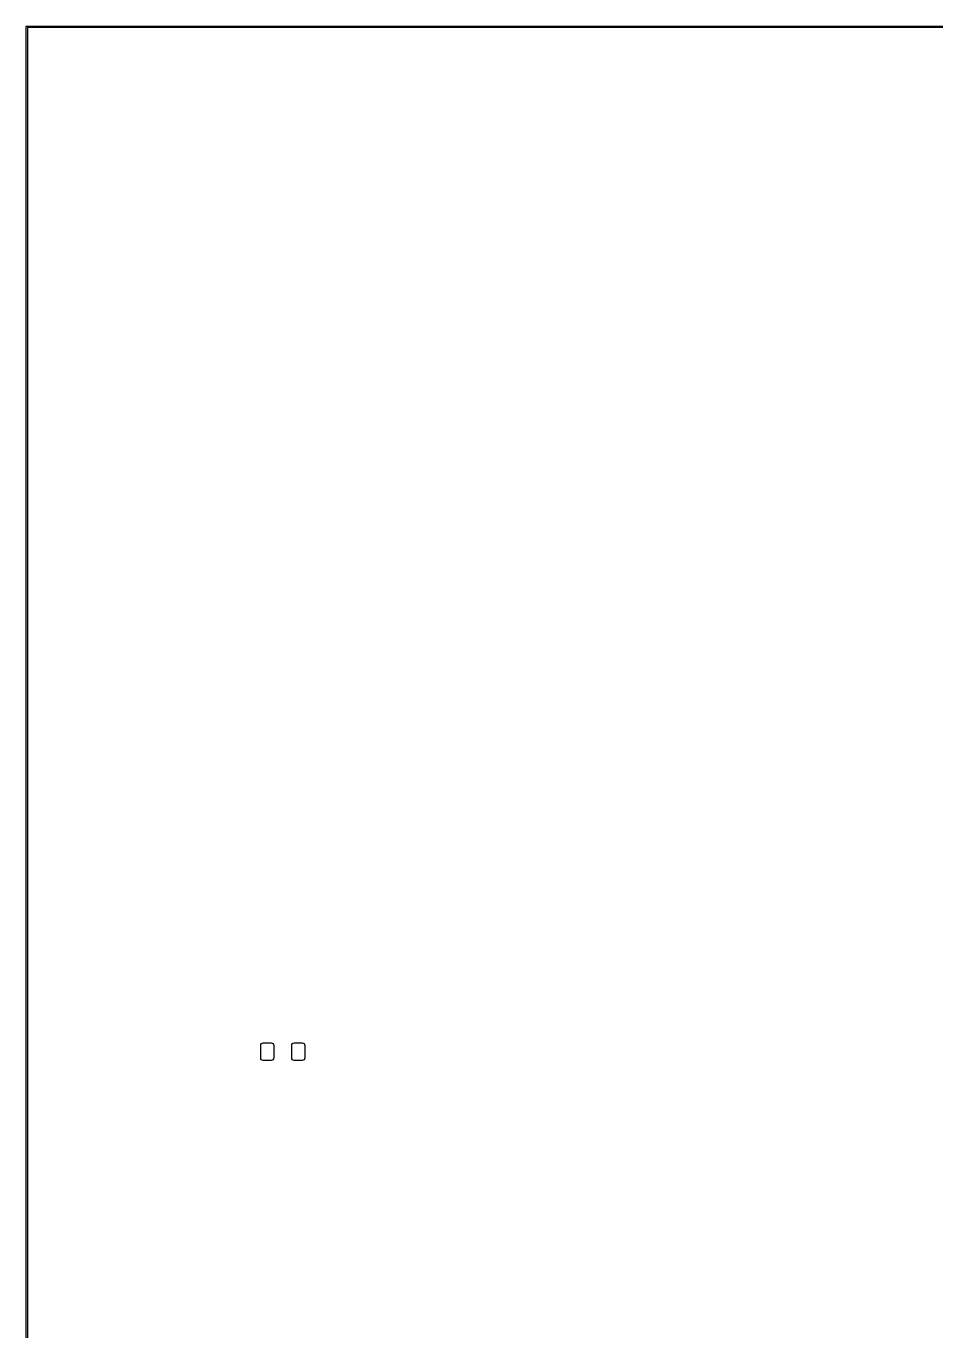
# Model space of a CAD drawing. Extents: x 0 to 360, y 0 to 260.
# Drawn here: x -0.1 to 90.6, y 130 to 260.1 of the extents above; entities that cross this region are included whole.
import ezdxf

# ---------------------------------------------------------------- set-up
doc = ezdxf.new("R2010")
doc.units = 0
doc.layers.add('BLACK', color=7, linetype='CONTINUOUS')

msp = doc.modelspace()

# ---------------------------------------------------------------- linework, layer by layer
at = {"layer": 'BLACK', "linetype": 'CONTINUOUS'}
for p, q in [((-0.075, 260), (-0.0733, 260.01)), ((-0.075, 0), (-0.075, 260)), ((-0.0739, 260.013), (-0.0722, 260.016)), ((-0.0733, 260.01), (-0.0739, 260.013)), ((-0.0722, 260.016), (-0.0705, 260.026)), ((-0.0705, 260.026), (-0.058, 260.041)), ((-0.058, 260.041), (-0.0482, 260.057)), ((-0.0482, 260.057), (-0.0418, 260.06)), ((-0.0418, 260.06), (-0.0375, 260.065)), ((-0.0375, 260.065), (-0.0183, 260.068)), ((-0.0183, 260.068), (0, 260.075)), ((0, 260.075), (360, 260.075)), ((0.075, 259.925), (0.075, 0.075)), ((359.925, 259.925), (0.075, 259.925)), ((23.3732, 158.64), (23.4543, 158.694)), ((23.4543, 158.694), (23.55, 158.713)), ((23.55, 158.713), (24.35, 158.713)), ((24.35, 158.713), (24.4457, 158.694)), ((24.4457, 158.694), (24.5268, 158.64)), ((26.4732, 158.64), (26.5543, 158.694)), ((26.5543, 158.694), (26.65, 158.713)), ((26.65, 158.713), (27.45, 158.713)), ((27.45, 158.713), (27.5457, 158.694)), ((27.5457, 158.694), (27.6268, 158.64)), ((23.3, 158.463), (23.319, 158.559)), ((23.3, 157.213), (23.3, 158.463)), ((23.319, 158.559), (23.3732, 158.64)), ((24.5268, 158.64), (24.581, 158.559)), ((24.581, 158.559), (24.6, 158.463)), ((24.6, 158.463), (24.6, 157.213)), ((26.4, 158.463), (26.419, 158.559)), ((26.4, 157.213), (26.4, 158.463)), ((26.419, 158.559), (26.4732, 158.64)), ((27.6268, 158.64), (27.681, 158.559)), ((27.681, 158.559), (27.7, 158.463)), ((27.7, 158.463), (27.7, 157.213)), ((23.319, 157.117), (23.3, 157.213)), ((23.3732, 157.036), (23.319, 157.117)), ((23.4543, 156.982), (23.3732, 157.036)), ((23.55, 156.963), (23.4543, 156.982)), ((24.35, 156.963), (23.55, 156.963)), ((24.4457, 156.982), (24.35, 156.963)), ((24.5268, 157.036), (24.4457, 156.982)), ((24.581, 157.117), (24.5268, 157.036)), ((24.6, 157.213), (24.581, 157.117)), ((26.419, 157.117), (26.4, 157.213)), ((26.4732, 157.036), (26.419, 157.117)), ((26.5543, 156.982), (26.4732, 157.036)), ((26.65, 156.963), (26.5543, 156.982)), ((27.45, 156.963), (26.65, 156.963)), ((27.5457, 156.982), (27.45, 156.963)), ((27.6268, 157.036), (27.5457, 156.982)), ((27.681, 157.117), (27.6268, 157.036)), ((27.7, 157.213), (27.681, 157.117))]:
    msp.add_line(p, q, dxfattribs=at)

doc.saveas('drawing.dxf')
